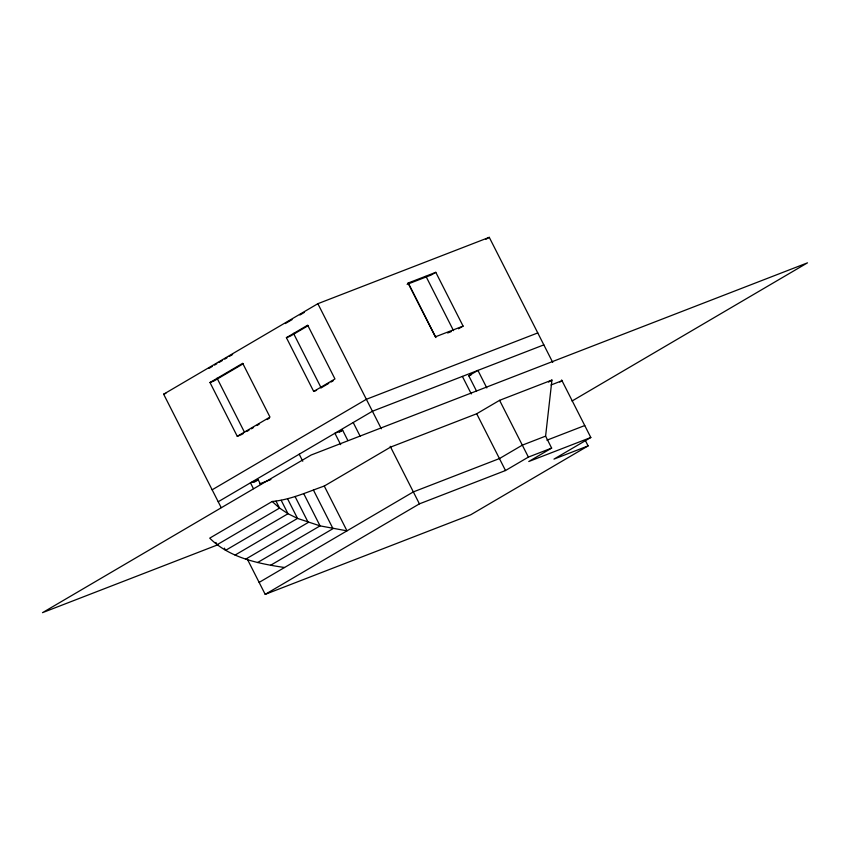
<?xml version="1.0" encoding="UTF-8"?>
<svg xmlns="http://www.w3.org/2000/svg" width="850" height="850" viewBox="0 0 850 850"><rect width="100%" height="100%" fill="white"/><g stroke="black" fill="none" stroke-linecap="round" stroke-linejoin="round"><path stroke-width="1.27" d="M561.627 379.95L590.814 437.495L528.774 461.518L551.65 448.088L545.594 436.135L551.937 380.067L499.587 400.329L476.701 413.759L390.618 447.089L324.264 486.041C307.243 492.022 290.328 499.811 272.191 501.489L209.727 538.146C229.383 557.802 258.049 563.561 284.527 567.503M221.181 507.599L163.646 394.198L317.858 303.694L489.271 237.331L552.734 362.419M208.919 368.401L212.309 366.414M214.561 365.086L216.824 363.768M219.077 362.44L222.466 360.453M224.719 359.136L226.971 357.808M229.234 356.479L232.613 354.493M285.334 323.553L292.06 319.611M299.891 315.01L304.374 312.386M209.982 382.511L242.696 363.311L269.981 417.084L237.267 436.294L209.982 382.511L213.86 381.013L243.196 363.8M286.397 337.663L307.679 325.178L334.964 378.951L313.682 391.436L286.397 337.663L290.275 336.164L308.199 325.646M485.924 239.296L489.271 237.331M458.511 328.791L463.091 326.103L435.806 272.329L431.226 275.007L407.118 284.346M241.145 434.786L243.398 433.468M246.776 431.481L249.039 430.153M251.292 428.825L253.555 427.507M256.934 425.521L259.197 424.192M267.091 419.56L269.344 418.232M320.918 387.972L328.759 383.361M331.001 382.054L333.243 380.736M212.149 489.802L366.361 399.298L537.774 332.924M218.216 501.744L372.428 411.241L543.83 344.877M253.831 482.396L258.23 479.814L260.599 484.489M339.309 432.225L342.656 430.259L347.852 440.502M476.467 390.968L468.754 375.774L477.913 370.398L486.806 387.94M235.057 555.082L297.521 518.415L320.067 525.874L346.991 530.846L324.264 486.041M245.756 559.119L308.221 522.463L295.035 496.464M548.505 382.075L551.937 380.067M559.789 382.043L562.02 380.726L551.034 384.986M257.603 562.53L320.067 525.874L303.705 493.606M270.544 565.314L333.009 528.658L313.459 490.121M259.133 582.409L413.344 491.906L499.619 458.501M572.029 401.03L807.5 262.841L311.121 455.026L42.5 612.669L217.876 544.776M247.276 559.034L265.2 594.362L419.411 503.859L505.506 470.528L528.381 457.098L551.65 448.088M499.439 458.575L522.325 445.145L545.594 436.135M590.814 437.495L553.977 459.106L588.104 445.899L585.352 440.47M588.104 445.899L470.73 514.781L265.2 594.362M435.806 272.329L408.074 283.061L435.359 336.834L463.091 326.103M163.646 394.198L165.867 393.337M447.663 332.987L451.276 331.585M313.682 391.436L316.593 390.309M237.267 436.294L240.167 435.168M468.754 375.774L471.229 374.818M342.656 430.259L334.9 433.266L340.68 444.646M258.23 479.814L250.474 482.811L253.438 488.665M259.803 483.82L270.906 479.517M546.911 440.194L584.758 425.542M272.191 501.489L279.554 508.087L288.001 513.729L297.521 518.415L287.523 498.706M499.587 400.329L528.381 457.098M425.978 276.367L453.528 330.661M462.4 376.412L471.293 393.943M476.701 413.759L505.506 470.528M408.202 282.933L435.933 337.588M317.858 303.694L381.321 428.783M390.214 446.314L419.411 503.859M353.207 422.524L360.134 436.178M293.484 333.338L321.024 387.621M299.211 454.208L302.77 461.231M281.18 500.289L288.001 513.729L225.537 550.386L224.4 548.144M217.058 378.186L244.609 432.48M276.059 501.213L279.554 508.087L217.09 544.744L215.921 542.459"/></g></svg>
